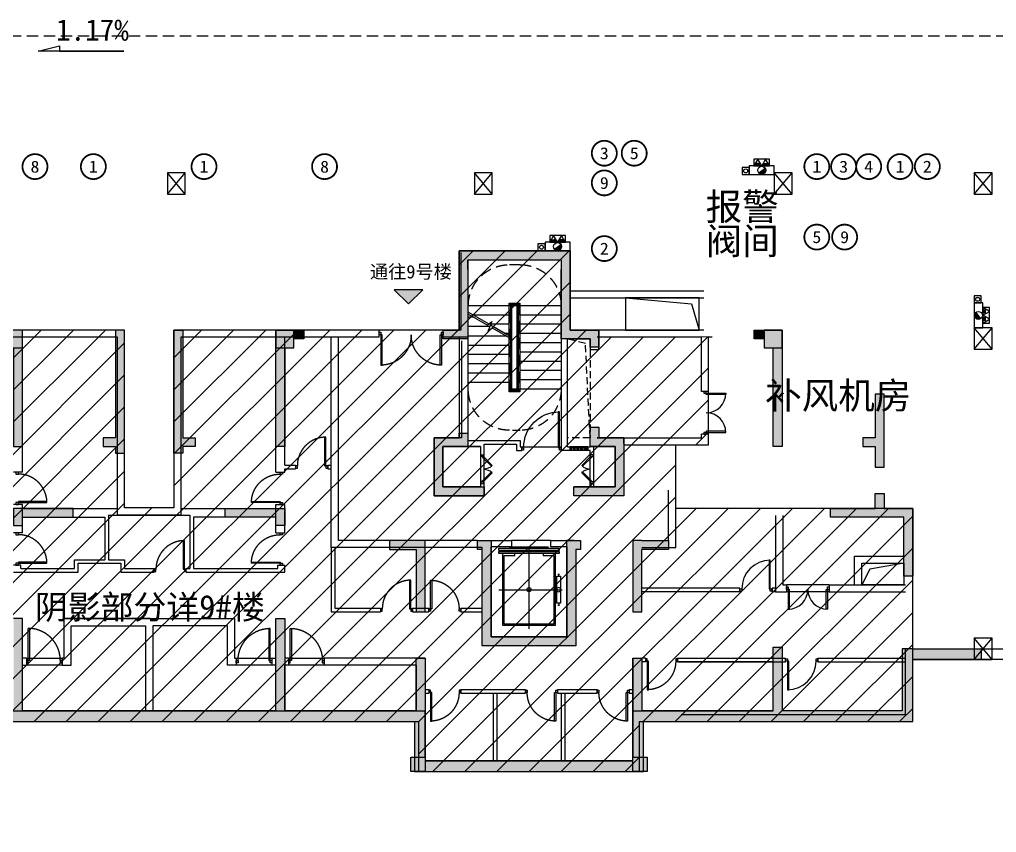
# Model space of a CAD drawing. Header units: millimetres. Extents: x -248992 to 1906102, y -24098 to 332602.
# Drawn here: x 812925 to 840292, y 91803 to 114595 of the extents above; entities that cross this region are included whole.
import ezdxf
from ezdxf.enums import TextEntityAlignment as Align
from ezdxf.xclip import XClip

# ---------------------------------------------------------------- set-up
doc = ezdxf.new("R2010")
doc.units = ezdxf.units.MM
doc.header["$LTSCALE"] = 100
doc.header["$XCLIPFRAME"] = 0
for name, pattern in [('A6-DK-B1F$0$HIDDEN2', [4.7625, 3.175, -1.5875]), ('XG-130-CORE-B1F$0$ACO-DASHED', [3, 2, -1]), ('XG-130-CORE-B1F$0$XG-14CORE-SF$0$X1-CORE-SF$0$HIDDEN2', [4.7625, 3.175, -1.5875])]:
    doc.linetypes.add(name, pattern=pattern)
for name, color, linetype in [('-ACO-TTLB', 153, 'Continuous'), ('9#-HW-B1F$0$S-HATCH-X', 251, 'Continuous'), ('A-HATCH', 251, 'Continuous'), ('A-ROOM-IDEN', 31, 'Continuous'), ('A-WIND-IDEN', 244, 'Continuous'), ('A6-DK-B1F$0$A-TRACK', 77, 'A6-DK-B1F$0$HIDDEN2'), ('A6-DK-BG-B1F$0$A-DRAIN', 152, 'Continuous'), ('A6-W-B1$0$S-WALL-S', 4, 'Continuous'), ('TP-DK-1(xhs)$0$P-J-DIM-L', 70, 'Continuous'), ('TP-DK-1(xhs)$0$P-X-L', 240, 'Continuous'), ('TP-DK-1(xhs)$0$P-X-M', 2, 'Continuous'), ('TP-DK-1(xhs)$0$P-X-X', 1, 'Continuous'), ('X9-B1F$0$A-CONC', 30, 'Continuous'), ('X9-B1F$0$A-DOOR', 190, 'Continuous'), ('X9-B1F$0$A-HOLE-FLOR', 242, 'Continuous'), ('X9-B1F$0$A-STAIR', 142, 'Continuous'), ('X9-B1F$0$A-WALL', 2, 'Continuous'), ('X9-B1F$0$xref(dwg引用图层)', 7, 'Continuous'), ('XA6-130-N-B1F$0$A-DOOR', 190, 'Continuous'), ('XA6-130-N-B1F$0$A-HOLE-FLOR', 242, 'Continuous'), ('XA6-130-N-B1F$0$A-STAIR', 142, 'Continuous'), ('XA6-130-N-B1F$0$A-WALL', 2, 'Continuous'), ('XG-130-CORE-B1F$0$A-DOOR', 190, 'Continuous'), ('XG-130-CORE-B1F$0$A-EVTR', 193, 'Continuous'), ('XG-130-CORE-B1F$0$A-HOLE-FLOR', 242, 'Continuous'), ('XG-130-CORE-B1F$0$A-SILL', 135, 'Continuous'), ('XG-130-CORE-B1F$0$A-STAIR', 142, 'Continuous'), ('XG-130-CORE-B1F$0$A-WALL', 2, 'Continuous'), ('XG-130-CORE-B1F$0$XG-14CORE-SF$0$A-STAIR', 142, 'Continuous'), ('XG-130-CORE-B1F$0$XG-14CORE-SF$0$X1-CORE-SF$0$A-INDEX', 134, 'Continuous'), ('XG-130-CORE-B1F$0$XG-14CORE-SF$0$X1-CORE-SF$0$A-RAIL', 55, 'Continuous'), ('XG-130-CORE-B1F$0$XG-14CORE-SF$0$X1-CORE-SF$0$A-STAIR', 142, 'Continuous'), ('XG-130-CORE-B1F$0$XU-3A-28F-SF$0$A-WIND', 126, 'Continuous'), ('xref(dwg引用图层)', 7, 'Continuous')]:
    doc.layers.add(name, color=color, linetype=linetype)
for name, color, linetype, plot in [('9#-HW-B1F$0$S-EDIT', 241, 'Continuous', False), ('A6-W-B1$0$S-EDIT', 241, 'Continuous', False), ('XG-130-CORE-B1F$0$XG-14CORE-SF$0$X1-CORE-SF$0$-ACO-PLTW', 220, 'XG-130-CORE-B1F$0$XG-14CORE-SF$0$X1-CORE-SF$0$HIDDEN2', False)]:
    doc.layers.add(name, color=color, linetype=linetype, plot=plot)
doc.layers.add('LVTRY', color=6, linetype='Continuous', lineweight=18)
doc.layers.add('PUB_TEXT', color=7, linetype='Continuous', lineweight=15)
doc.styles.add('-黑体', font='simhei.ttf')
doc.styles.add('A6-DK-BG-B1F$0$华文细黑', font='STXIHEI.TTF')
doc.styles.add('华文细黑', font='STXIHEI.TTF')

# ---------------------------------------------------------------- blocks, each defined once
blk = doc.blocks.new('*U160')
for p, q in [((-25, 0), (-25, 500)), ((25, 0), (25, 500))]:
    blk.add_line(p, q)
for points in [[(25, 500), (-25, 500), (-25, 450), (25, 450)], [(25, 500), (-25, 500), (-25, 450), (25, 450)], [(22, 497), (-22, 497), (-22, 453), (22, 453)], [(22, 497), (-22, 497), (-22, 453), (22, 453)], [(16, 395), (13, 395), (13, 399), (-16, 445), (-16, 450), (-13, 450), (-13, 446), (16, 400), (16, 395)], [(16, 295), (13, 295), (13, 299), (-16, 345), (-16, 350), (-13, 350), (-13, 346), (16, 300), (16, 295)], [(25, 0), (-25, 0), (-25, 50), (25, 50)], [(25, 0), (-25, 0), (-25, 50), (25, 50)], [(22, 3), (-22, 3), (-22, 47), (22, 47)], [(22, 3), (-22, 3), (-22, 47), (22, 47)], [(16, 195), (13, 195), (13, 199), (-16, 245), (-16, 250), (-13, 250), (-13, 246), (16, 200), (16, 195)], [(16, 95), (13, 95), (13, 99), (-16, 145), (-16, 150), (-13, 150), (-13, 146), (16, 100), (16, 95)]]:
    blk.add_lwpolyline(points, close=True)
blk = doc.blocks.new('*U161')
for points in [[(-1100, -35), (-1050, -35), (-1050, 35), (-1100, 35)], [(-50, -35), (0, -35), (0, 35), (-50, 35)], [(-85, -1035), (-85, -35), (-50, -35), (-50, -1035)]]:
    blk.add_lwpolyline(points, close=True)
blk.add_arc((-50, -35), 1000, 180, 270)
blk = doc.blocks.new('XG-130-CORE-B1F$0$DT-YL')
for p, q in [((13512, 6200), (12412, 6200)), ((12962, 3900), (12962, 6200)), ((12562, 5955), (12262, 5955)), ((12562, 6010), (12562, 5955)), ((13362, 5955), (13362, 6010)), ((13662, 5955), (13362, 5955)), ((12156, 5430), (12106, 5430)), ((12131, 5380), (12131, 5430)), ((13806, 5000), (12031, 5000)), ((12156, 4570), (12106, 4570)), ((12131, 4620), (12131, 4570))]:
    blk.add_line(p, q)
for points in [[(13806, 6100), (13806, 6160), (12118, 6160), (12118, 6100)], [(13806, 6010), (13806, 6070), (12118, 6070), (12118, 6010)], [(12081, 5380), (12081, 4620), (12181, 4620), (12181, 5380)]]:
    blk.add_lwpolyline(points, close=True)
for points in [[(12231, 6010), (12231, 4000), (13693, 4000), (13693, 6010)], [(12262, 5955), (12262, 4030), (13662, 4030), (13662, 5955)]]:
    blk.add_lwpolyline(points)
blk.add_circle((12131, 5000), 60)
at = {"extrusion": (0, 0, -1)}
blk.add_ellipse((12962, 5000), major_axis=(60.1, 0), ratio=0.918919, start_param=4.712389, end_param=10.995574, dxfattribs=at)
blk = doc.blocks.new('*U162')
at = {"linetype": 'ByBlock', "lineweight": -2}
for points in [[(322, 258), (75, 10), (50, 35), (297, 282)], [(478, 258), (725, 10), (750, 35), (503, 282)], [(0, 35), (50, 35), (50, -35), (0, -35)], [(800, 35), (750, 35), (750, -35), (800, -35)]]:
    blk.add_lwpolyline(points, close=True, dxfattribs=at)
for centre, start, end in [((50, 35), 0, 45), ((750, 35), 135, 180)]:
    blk.add_arc(centre, 350, start, end, dxfattribs=at)
blk = doc.blocks.new('XG-130-CORE-B1F')
at = {"const_width": 0.25}
blk.add_lwpolyline([(8240, 9020, 1), (8240, 9020, 1)], format="xyb", close=True, dxfattribs=at)
at = {"layer": 'XG-130-CORE-B1F$0$A-HOLE-FLOR', "linetype": 'XG-130-CORE-B1F$0$ACO-DASHED'}
blk.add_lwpolyline([(8940, 9270), (9570, 9270), (9570, 12040), (8940, 12040)], close=True, dxfattribs=at)
blk.add_lwpolyline([(8940, 9270), (9069, 11912), (9570, 12040)], dxfattribs=at)
at = {"layer": 'XG-130-CORE-B1F$0$A-SILL'}
for points in [[(9005, 9010), (9505, 9010)], [(9005, 8910), (9505, 8910)]]:
    blk.add_lwpolyline(points, dxfattribs=at)
at = {"layer": 'XG-130-CORE-B1F$0$A-STAIR'}
blk.add_lwpolyline([(10040, 6390), (11140, 6390)], dxfattribs=at)
at = {"layer": 'XG-130-CORE-B1F$0$A-WALL'}
for p, q in [((12360, 14260), (12360, 9190)), ((10900, 9190), (10900, 9010)), ((11000, 9090), (11000, 8910)), ((10850, 9010), (10850, 8910))]:
    blk.add_line(p, q, dxfattribs=at)
for points in [[(12360, 14260), (9750, 14260), (9750, 8990)], [(9570, 9010), (9570, 12040), (8940, 12040), (8940, 11740), (8690, 11740), (8690, 12290), (9500, 12290)], [(12540, 11989), (12540, 9270), (13310, 9270), (13310, 7640), (11910, 7640), (11910, 7990), (12010, 7990), (12010, 7890), (13060, 7890), (13060, 9020), (12010, 9020), (12010, 8790), (11910, 8790), (11910, 9090), (11000, 9090)], [(8840, 8790), (8940, 8790), (8940, 8910), (9005, 8910), (9005, 9010), (8940, 9010), (8940, 9570), (8690, 9570), (8690, 9270), (7990, 9270), (7990, 7640), (9390, 7640), (9390, 7890), (8940, 7890), (8940, 7990), (8840, 7990), (8840, 7890), (8240, 7890), (8240, 9020), (8840, 9020)], [(12360, 9190), (10900, 9190)], [(8840, 9020), (8840, 8910)], [(8840, 9020), (8840, 8790)], [(9570, 9010), (9505, 9010)], [(9505, 9010), (9505, 8910), (9750, 8910), (9750, 8990), (9750, 8990)], [(10900, 9010), (10850, 9010)], [(11000, 8910), (10850, 8910)], [(11710, 6390), (11140, 6390), (11140, 6210), (11710, 6210), (11710, 3690), (9590, 3690), (9590, 6210), (10040, 6210), (10040, 6390), (9590, 6390)]]:
    blk.add_lwpolyline(points, dxfattribs=at)
at = {"layer": 'XG-130-CORE-B1F$0$XG-14CORE-SF$0$A-STAIR'}
for p, q in [((8840, 8790), (8840, 7990)), ((8940, 7990), (8940, 8790)), ((11910, 7990), (11910, 8790)), ((12010, 8790), (12010, 7990))]:
    blk.add_line(p, q, dxfattribs=at)
blk.add_lwpolyline([(10850, 9010), (9750, 9010)], dxfattribs=at)
at = {"layer": 'XG-130-CORE-B1F$0$XG-14CORE-SF$0$X1-CORE-SF$0$-ACO-PLTW'}
blk.add_line((11180, 13020), (10930, 13020), dxfattribs=at)
blk.add_lwpolyline([(10930, 13020), (10930, 10580), (11180, 10580), (11180, 13020)], dxfattribs=at)
at = {"layer": 'XG-130-CORE-B1F$0$XG-14CORE-SF$0$X1-CORE-SF$0$A-INDEX'}
for points in [[(12360, 12742), (11815, 12428), (11692, 12530), (11808, 12250), (11685, 12352), (11130, 12032)], [(12360, 12800), (11774, 12462)], [(11731, 12437), (11130, 12090)]]:
    blk.add_lwpolyline(points, dxfattribs=at)
at = {"layer": 'XG-130-CORE-B1F$0$XG-14CORE-SF$0$X1-CORE-SF$0$A-RAIL'}
for points in [[(10905, 10555), (11205, 10555), (11205, 13045), (10905, 13045)], [(10955, 10605), (11155, 10605), (11155, 12995), (10955, 12995)]]:
    blk.add_lwpolyline(points, close=True, dxfattribs=at)
at = {"layer": 'XG-130-CORE-B1F$0$XG-14CORE-SF$0$X1-CORE-SF$0$A-STAIR'}
for p, q in [((9750, 12970), (10905, 12970)), ((10955, 12970), (11155, 12970)), ((10980, 10630), (10980, 12970)), ((11130, 10630), (11130, 12970)), ((11205, 12970), (12360, 12970)), ((9750, 12710), (10905, 12710)), ((10955, 12720), (10980, 12720)), ((11130, 12710), (11155, 12710)), ((11205, 12710), (12222, 12710)), ((12200, 12650), (12360, 12650)), ((9750, 12450), (10905, 12450)), ((10955, 12460), (10980, 12460)), ((11130, 12450), (11155, 12450)), ((11205, 12450), (11721, 12450)), ((11750, 12390), (12360, 12390)), ((9750, 12190), (10905, 12190)), ((10955, 12200), (10980, 12200)), ((11130, 12190), (11155, 12190)), ((11205, 12190), (11304, 12190)), ((11282, 12120), (12360, 12120)), ((9750, 11930), (10905, 11930)), ((10955, 11940), (10980, 11940)), ((11130, 11860), (11155, 11860)), ((11205, 11860), (12360, 11860)), ((9750, 11670), (10905, 11670)), ((10955, 11680), (10980, 11680)), ((11130, 11600), (11155, 11600)), ((11205, 11600), (12360, 11600)), ((9750, 11410), (10905, 11410)), ((10955, 11420), (10980, 11420)), ((11130, 11340), (11155, 11340)), ((11205, 11340), (12360, 11340)), ((9750, 11150), (10905, 11150)), ((10955, 11160), (10980, 11160)), ((11130, 11080), (11155, 11080)), ((11205, 11080), (12360, 11080)), ((9750, 10890), (10905, 10890)), ((10955, 10900), (10980, 10900)), ((11130, 10820), (11155, 10820)), ((11205, 10820), (12360, 10820)), ((9750, 10630), (10905, 10630)), ((10955, 10630), (11155, 10630))]:
    blk.add_line(p, q, dxfattribs=at)
at = {"layer": 'XG-130-CORE-B1F$0$XG-14CORE-SF$0$X1-CORE-SF$0$A-STAIR', "linetype": 'XG-130-CORE-B1F$0$XG-14CORE-SF$0$X1-CORE-SF$0$HIDDEN2'}
for points in [[(10900, 14120), (11200, 14120)], [(11110, 9480), (10900, 9480)]]:
    blk.add_lwpolyline(points, dxfattribs=at)
for centre, start, end in [((10900, 12970), 90, 180), ((11200, 12970), 0, 90), ((10900, 10630), 180, 270), ((11200, 10630), 270, 0)]:
    blk.add_arc(centre, 1150, start, end, dxfattribs=at)
at = {"layer": 'XG-130-CORE-B1F$0$A-DOOR'}
for name, p, rotation in [('*U161', (9750, 8960), 180), ('*U162', (11960, 7990), 90)]:
    blk.add_blockref(name, p, dxfattribs=dict(at, rotation=rotation))
at = {"layer": 'XG-130-CORE-B1F$0$A-DOOR', "xscale": -1, "rotation": 270}
blk.add_blockref('*U162', (8890, 7990), dxfattribs=at)
at = {"layer": 'XG-130-CORE-B1F$0$A-EVTR'}
blk.add_blockref('XG-130-CORE-B1F$0$DT-YL', (-2312, 10), dxfattribs=at)
at = {"layer": 'XG-130-CORE-B1F$0$XU-3A-28F-SF$0$A-WIND', "rotation": 90}
blk.add_blockref('*U160', (9505, 8960), dxfattribs=at)
blk = doc.blocks.new('*U140')
for points in [[(-850, 35), (-900, 35), (-900, -35), (-850, -35)], [(0, 35), (-50, 35), (-50, -35), (0, -35)], [(-815, -835), (-815, -35), (-850, -35), (-850, -835)]]:
    blk.add_lwpolyline(points, close=True)
blk.add_arc((-850, -35), 800, 270, 0)
blk = doc.blocks.new('*U142')
at = {"linetype": 'ByBlock', "lineweight": -2}
for points in [[(0, -35), (50, -35), (50, 35), (0, 35)], [(1750, -35), (1800, -35), (1800, 35), (1750, 35)], [(85, -885), (85, -35), (50, -35), (50, -885)], [(1715, -885), (1715, -35), (1750, -35), (1750, -885)]]:
    blk.add_lwpolyline(points, close=True, dxfattribs=at)
for centre, start, end in [((50, -35), 270, 0), ((1750, -35), 180, 270)]:
    blk.add_arc(centre, 850, start, end, dxfattribs=at)
blk = doc.blocks.new('*U134')
for points in [[(-850, 35), (-900, 35), (-900, -35), (-850, -35)], [(0, 35), (-50, 35), (-50, -35), (0, -35)], [(-815, -835), (-815, -35), (-850, -35), (-850, -835)]]:
    blk.add_lwpolyline(points, close=True)
blk.add_arc((-850, -35), 800, 270, 0)
blk = doc.blocks.new('*U141')
for points in [[(-900, 35), (-850, 35), (-850, -35), (-900, -35)], [(-50, 35), (0, 35), (0, -35), (-50, -35)], [(-85, -835), (-85, -35), (-50, -35), (-50, -835)]]:
    blk.add_lwpolyline(points, close=True)
blk.add_arc((-50, -35), 800, 180, 270)
blk = doc.blocks.new('*U143')
for points in [[(-85, 835), (-85, 35), (-50, 35), (-50, 835)], [(-900, -35), (-850, -35), (-850, 35), (-900, 35)], [(-50, -35), (0, -35), (0, 35), (-50, 35)]]:
    blk.add_lwpolyline(points, close=True)
blk.add_arc((-50, 35), 800, 90, 180)
blk = doc.blocks.new('*U144')
for points in [[(-85, 835), (-85, 35), (-50, 35), (-50, 835)], [(-900, -35), (-850, -35), (-850, 35), (-900, 35)], [(-50, -35), (0, -35), (0, 35), (-50, 35)]]:
    blk.add_lwpolyline(points, close=True)
blk.add_arc((-50, 35), 800, 90, 180)
blk = doc.blocks.new('*U135')
for points in [[(-900, 35), (-850, 35), (-850, -35), (-900, -35)], [(-50, 35), (0, 35), (0, -35), (-50, -35)], [(-85, -835), (-85, -35), (-50, -35), (-50, -835)]]:
    blk.add_lwpolyline(points, close=True)
blk.add_arc((-50, -35), 800, 180, 270)
blk = doc.blocks.new('*U137')
at = {"color": 0, "linetype": 'ByBlock', "lineweight": -2}
for points in [[(-85, 935), (-85, 35), (-50, 35), (-50, 935)], [(-1000, 35), (-950, 35), (-950, -35), (-1000, -35)], [(-50, 35), (0, 35), (0, -35), (-50, -35)]]:
    blk.add_lwpolyline(points, close=True, dxfattribs=at)
blk.add_arc((-50, 35), 900, 90, 180, dxfattribs=at)
blk = doc.blocks.new('*U138')
at = {"color": 0, "linetype": 'ByBlock', "lineweight": -2}
for points in [[(85, 935), (85, 35), (50, 35), (50, 935)], [(50, 35), (0, 35), (0, -35), (50, -35)], [(1000, 35), (950, 35), (950, -35), (1000, -35)]]:
    blk.add_lwpolyline(points, close=True, dxfattribs=at)
blk.add_arc((50, 35), 900, 360, 90, dxfattribs=at)
blk = doc.blocks.new('XA6-130-N-B1F')
at = {"layer": 'XA6-130-N-B1F$0$A-HOLE-FLOR'}
blk.add_lwpolyline([(36700, 13190), (34630, 13190), (34630, 12290), (36700, 12290)], close=True, dxfattribs=at)
blk.add_lwpolyline([(34630, 13190), (36485, 13024), (36700, 12290)], dxfattribs=at)
at = {"layer": 'XA6-130-N-B1F$0$A-STAIR'}
for points in [[(17850, 3090), (18850, 3090)], [(23730, 3090), (24730, 3090)], [(25190, 3090), (26190, 3090)], [(18850, 2890), (17850, 2890)], [(24730, 2890), (23730, 2890)], [(26190, 2890), (25190, 2890)]]:
    blk.add_lwpolyline(points, dxfattribs=at)
at = {"layer": 'XA6-130-N-B1F$0$A-WALL'}
for p, q in [((30220, 14260), (30220, 9200)), ((29970, 12090), (29970, 9270)), ((34590, 9270), (33840, 9270))]:
    blk.add_line(p, q, dxfattribs=at)
for points in [[(30020, 14460), (30020, 12290), (29530, 12290)], [(30220, 14260), (30220, 12090), (29530, 12090)], [(9500, 13190), (5880, 13190), (5880, 12090), (900, 12090), (900, 10290), (900, 10290), (900, 7090), (150, 7090), (150, 1610), (7740, 1610), (7740, 210), (13560, 210), (13560, 1610), (29020, 1610), (29020, 210), (34840, 210), (34840, 1610), (42480, 1610)], [(33080, 13390), (37030, 13390), (37030, 12290), (41880, 12290), (41880, 12290), (41880, 12290), (41880, 7290), (42680, 7290)], [(33080, 13190), (36830, 13190), (36830, 12090), (41680, 12090), (41680, 12090), (41680, 12090), (41680, 7090), (42480, 7090)], [(27730, 12290), (21980, 12290), (21980, 12290), (21980, 12290), (21980, 7300), (20600, 7300), (20600, 12290), (20600, 12290), (20600, 12290), (14850, 12290)], [(27730, 12090), (22180, 12090), (22180, 12090), (22180, 12090), (22180, 7100), (20400, 7100), (20400, 12090), (20400, 12090), (20400, 12090), (14850, 12090)], [(17740, 8300), (17740, 12090)], [(24840, 8300), (24840, 12090)], [(25090, 8500), (25090, 12090)], [(26390, 9200), (26390, 12090)], [(26390, 8500), (26390, 12090)], [(30480, 6390), (26590, 6390), (26590, 12090)], [(27730, 12090), (27730, 12290)], [(29530, 12090), (29530, 12290)], [(29970, 12090), (29970, 9270)], [(30220, 12090), (30220, 9200)], [(36830, 12290), (33840, 12290)], [(36830, 12290), (33840, 12290)], [(36830, 12090), (33840, 12090)], [(36830, 12090), (33840, 12090)], [(700, 10490), (700, 10490), (700, 7290), (-100, 7290), (-100, 1310), (7440, 1310), (7440, -90), (13860, -90), (13860, 1310), (28720, 1310), (28720, -90), (35140, -90), (35140, 1310), (42680, 1310)], [(34590, 9270), (37270, 9270), (37270, 9470), (37520, 9470), (37520, 9270), (37470, 9270), (37470, 9070), (34590, 9070)], [(29270, 9270), (29270, 7640), (30670, 7640), (30670, 7890)], [(29970, 9270), (29270, 9270)], [(33840, 9270), (34590, 9270), (34590, 7700)], [(33840, 9270), (34590, 9270), (34590, 7700)], [(34590, 6390), (34590, 9270), (33840, 9270)], [(33840, 9270), (34590, 9270), (34590, 6390), (37370, 6390), (37370, 6640)], [(34590, 9270), (34590, 6140), (34440, 6140), (34440, 7640)], [(30480, 6190), (26390, 6190), (26390, 9000)], [(30570, 9020), (29520, 9020), (29520, 7890), (30670, 7890)], [(33640, 9020), (34340, 9020), (34340, 7890), (33190, 7890)], [(25090, 8500), (25390, 8500)], [(25390, 8500), (25390, 8400)], [(26290, 8500), (26390, 8500)], [(26290, 8500), (26290, 8400)], [(17740, 8300), (17490, 8300)], [(24840, 8300), (25090, 8300)], [(25090, 8300), (25090, 8400)], [(25090, 8400), (25390, 8400)], [(26290, 8400), (26390, 8400)], [(34440, 7640), (33190, 7640), (33190, 7890)], [(17740, 7400), (17490, 7400)], [(17740, 6600), (17740, 7400)], [(24840, 6600), (24840, 7400)], [(24840, 7400), (25090, 7400)], [(25090, 6600), (25090, 7400)], [(17740, 7290), (20400, 7290)], [(22180, 7290), (24840, 7290)], [(17740, 7040), (20050, 7040)], [(20050, 7040), (20050, 5850)], [(20150, 7100), (22430, 7100)], [(20150, 7100), (20150, 5850)], [(22430, 7100), (22430, 5600)], [(24840, 7040), (22530, 7040), (22530, 5600)], [(17740, 6600), (17490, 6600)], [(24840, 6600), (25090, 6600)], [(30480, 6390), (30880, 6390)], [(33400, 6390), (32980, 6390)], [(26390, 6190), (26390, 4390), (27770, 4390)], [(26490, 6190), (26490, 4490), (27770, 4490)], [(33240, 6140), (33240, 3440), (30620, 3440), (30620, 6190), (30480, 6190)], [(32990, 6210), (32990, 3690), (30870, 3690), (30870, 6210)], [(17490, 5500), (19300, 5500), (19300, 5750), (20500, 5750), (20500, 5500), (21430, 5500)], [(17690, 5600), (19200, 5600), (19200, 5850), (20050, 5850)], [(20150, 5850), (20600, 5850), (20600, 5600), (21430, 5600)], [(17690, 5700), (17490, 5700)], [(17690, 5600), (17690, 5700)], [(21430, 5500), (21430, 5600)], [(21430, 5500), (21430, 5600)], [(22330, 5500), (25090, 5500), (25090, 5700)], [(22330, 5600), (22430, 5600)], [(22330, 5500), (22330, 5600)], [(22330, 5500), (22330, 5600)], [(22530, 5600), (24890, 5600), (24890, 5700)], [(24890, 5700), (25090, 5700)], [(36390, 3090), (36390, 4990), (36590, 4990)], [(36590, 4890), (36490, 4890), (36490, 3090)], [(38840, 1610), (38840, 4890), (37490, 4890)], [(27770, 4490), (27770, 4390)], [(28670, 4490), (29120, 4490)], [(28670, 4490), (28670, 4390)], [(28670, 4390), (29120, 4390)], [(29120, 4490), (29120, 4390)], [(30020, 4490), (30620, 4490)], [(30020, 4490), (30020, 4390)], [(30020, 4390), (30620, 4390)], [(21320, 4200), (18900, 4200), (18900, 3090), (18850, 3090), (18850, 2890), (19100, 2890), (19100, 4000), (21190, 4000)], [(18900, 4200), (23680, 4200), (23680, 3090), (23730, 3090), (23730, 2890), (23480, 2890), (23480, 4000), (21390, 4000)], [(21190, 4000), (21190, 1610)], [(21390, 4000), (21390, 1610)], [(17850, 3090), (17740, 3090)], [(17850, 3090), (17850, 2890)], [(24730, 3090), (24730, 2890)], [(24730, 3090), (24840, 3090)], [(25190, 3090), (25090, 3090)], [(25190, 3090), (25190, 2890)], [(29020, 3090), (26190, 3090)], [(26190, 3090), (26190, 2890)], [(29020, 3090), (29020, 1610)], [(35190, 3090), (34840, 3090), (34840, 1610)], [(35190, 3090), (35190, 2990)], [(36390, 3090), (36090, 3090)], [(36090, 3090), (36090, 2990)], [(38840, 3090), (36490, 3090)], [(17740, 1610), (17740, 2890)], [(17740, 2890), (17850, 2890)], [(24840, 2890), (24730, 2890)], [(24840, 1610), (24840, 2890)], [(25090, 1610), (25090, 2890)], [(25190, 2890), (25090, 2890)], [(28770, 2890), (26190, 2890)], [(28770, 2890), (28770, 1610)], [(35190, 2990), (35090, 2990), (35090, 1610)], [(38840, 2990), (36090, 2990)], [(29020, 2210), (29120, 2210)], [(29120, 2210), (29120, 2110)], [(30020, 2210), (31830, 2210)], [(30020, 2210), (30020, 2110)], [(31830, 2210), (31830, 2110)], [(32730, 2210), (33840, 2210)], [(32730, 2210), (32730, 2110)], [(33840, 2210), (33840, 2110)], [(34740, 2210), (34840, 2210)], [(34740, 2210), (34740, 2110)], [(34740, 2210), (34840, 2210)], [(34740, 2210), (34740, 2110)], [(29020, 2110), (29120, 2110)], [(30020, 2110), (31830, 2110)], [(30930, 2110), (30930, 210)], [(31030, 2110), (31030, 210)], [(32730, 2110), (33840, 2110)], [(32830, 2110), (32830, 210)], [(32930, 2110), (32930, 210)], [(34740, 2110), (34840, 2110)], [(34740, 2110), (34840, 2110)]]:
    blk.add_lwpolyline(points, dxfattribs=at)
at = {"layer": 'XA6-130-N-B1F$0$A-DOOR', "xscale": -1}
for name, p in [('*U142', (29530, 12190)), ('*U144', (29120, 4440)), ('*U138', (24730, 2990)), ('*U137', (25190, 2990)), ('*U135', (35190, 3040)), ('*U141', (29120, 2160)), ('*U134', (31830, 2160)), ('*U134', (33840, 2160))]:
    blk.add_blockref(name, p, dxfattribs=at)
at = {"layer": 'XA6-130-N-B1F$0$A-DOOR'}
for name, p in [('*U143', (26290, 8450)), ('*U144', (28670, 4440)), ('*U138', (17850, 2990))]:
    blk.add_blockref(name, p, dxfattribs=at)
for p, rotation in [((17590, 8300), 90), ((17590, 6600), 90), ((21430, 5550), 180)]:
    blk.add_blockref('*U140', p, dxfattribs=dict(at, rotation=rotation))
at = {"layer": 'XA6-130-N-B1F$0$A-DOOR', "xscale": -1, "rotation": 270}
for p in [(24990, 8300), (24990, 6600)]:
    blk.add_blockref('*U140', p, dxfattribs=at)
blk = doc.blocks.new('*U205')
at = {"color": 0, "linetype": 'ByBlock', "lineweight": -2}
for points in [[(50, -35), (0, -35), (0, 35), (50, 35)], [(900, -35), (850, -35), (850, 35), (900, 35)], [(85, -835), (85, -35), (50, -35), (50, -835)]]:
    blk.add_lwpolyline(points, close=True, dxfattribs=at)
blk.add_arc((50, -35), 800, 270, 0, dxfattribs=at)
blk = doc.blocks.new('*U206')
at = {"linetype": 'ByBlock', "lineweight": -2}
for points in [[(85, 585), (85, 35), (50, 35), (50, 585)], [(1115, 585), (1115, 35), (1150, 35), (1150, 585)], [(0, 35), (50, 35), (50, -35), (0, -35)], [(1150, 35), (1200, 35), (1200, -35), (1150, -35)]]:
    blk.add_lwpolyline(points, close=True, dxfattribs=at)
for centre, start, end in [((50, 35), 0, 90), ((1150, 35), 90, 180)]:
    blk.add_arc(centre, 550, start, end, dxfattribs=at)
blk = doc.blocks.new('*U203')
at = {"linetype": 'ByBlock', "lineweight": -2}
for points in [[(0, -35), (50, -35), (50, 35), (0, 35)], [(1150, -35), (1200, -35), (1200, 35), (1150, 35)], [(85, -585), (85, -35), (50, -35), (50, -585)], [(1115, -585), (1115, -35), (1150, -35), (1150, -585)]]:
    blk.add_lwpolyline(points, close=True, dxfattribs=at)
for centre, start, end in [((50, -35), 270, 0), ((1150, -35), 180, 270)]:
    blk.add_arc(centre, 550, start, end, dxfattribs=at)
blk = doc.blocks.new('*U204')
at = {"color": 0, "linetype": 'ByBlock', "lineweight": -2}
for points in [[(-85, 835), (-85, 35), (-50, 35), (-50, 835)], [(-900, 35), (-850, 35), (-850, -35), (-900, -35)], [(-50, 35), (0, 35), (0, -35), (-50, -35)]]:
    blk.add_lwpolyline(points, close=True, dxfattribs=at)
blk.add_arc((-50, 35), 800, 90, 180, dxfattribs=at)
blk = doc.blocks.new('X9-B1F')
at = {"layer": 'X9-B1F$0$A-CONC'}
for points in [[(36196, 1310), (42680, 1310), (42680, 3350)], [(36196, 1510), (42480, 1510), (42480, 3350)]]:
    blk.add_lwpolyline(points, dxfattribs=at)
at = {"layer": 'X9-B1F$0$A-HOLE-FLOR'}
blk.add_lwpolyline([(42430, 5150), (41250, 5150), (41250, 5750), (42430, 5750)], close=True, dxfattribs=at)
blk.add_lwpolyline([(42430, 5750), (41478, 5581), (41250, 5150)], dxfattribs=at)
at = {"layer": 'X9-B1F$0$A-STAIR'}
for points in [[(40340, 5150), (39140, 5150)], [(40340, 4950), (39140, 4950)]]:
    blk.add_lwpolyline(points, dxfattribs=at)
at = {"layer": 'X9-B1F$0$A-WALL'}
for points in [[(36760, 10570), (36760, 12090), (36282, 12090)], [(36960, 10570), (36960, 12100), (37060, 12100)], [(36960, 10570), (36760, 10570)], [(34590, 9070), (36960, 9070), (36960, 9370)], [(34590, 9270), (36760, 9270), (36760, 9370)], [(36960, 9370), (36760, 9370)], [(35090, 6390), (35840, 6390), (35840, 7800)], [(35090, 6190), (36040, 6190), (36040, 7600)], [(38840, 7090), (38840, 4950), (39140, 4950)], [(39040, 7090), (39040, 5150), (39140, 5150)], [(41050, 5150), (41050, 5950), (42430, 5950)], [(41250, 5150), (41250, 5750), (42430, 5750)], [(37840, 5050), (35090, 5050)], [(37840, 4950), (35090, 4950)], [(37840, 4950), (37840, 5050)], [(38840, 5050), (38740, 5050)], [(38740, 4950), (38740, 5050)], [(38840, 4950), (38740, 4950)], [(39140, 5150), (39140, 4950)], [(40340, 5150), (40340, 4950)], [(40340, 5150), (42480, 5150)], [(40340, 4950), (42480, 4950)], [(35190, 3090), (35090, 3090)], [(36090, 3090), (39120, 3090)], [(39120, 2990), (39120, 3090)], [(40020, 2990), (40020, 3090)], [(40020, 3090), (42480, 3090)], [(36090, 2990), (39120, 2990)], [(40020, 2990), (42480, 2990)]]:
    blk.add_lwpolyline(points, dxfattribs=at)
ref = blk.add_blockref('XA6-130-N-B1F', (0, 0))
XClip(ref).set_block_clipping_path([(36829.9999999999, 14900), (36829.9999999999, 12100), (36318.6239128392, 12100), (36329.9999999999, 9110), (34431.8439424955, 9110), (34431.8439424955, 7784.2190057501), (33190.0000000001, 7800.0000000003), (33170.0000028054, 3090), (38770.0000000001, 3090), (38770.0000000001, -1000), (-1000, -1000), (-1000, 7200), (453.9402266936, 7200), (900.0000000002, 7110), (3868.814346151, 7200), (3868.814346151, 9020.0000000001), (3650, 9020.0000000001), (3649.9999999999, 14900)])
at = {"layer": 'X9-B1F$0$A-DOOR'}
for name, p, rotation in [('*U203', (36860, 9370), 90), ('*U206', (40340, 5050), 180)]:
    blk.add_blockref(name, p, dxfattribs=dict(at, rotation=rotation))
for name, p in [('*U204', (38740, 5000)), ('*U205', (39120, 3040))]:
    blk.add_blockref(name, p, dxfattribs=at)
at = {"layer": 'X9-B1F$0$xref(dwg引用图层)', "xscale": -1}
blk.add_blockref('XG-130-CORE-B1F', (42580, 0), dxfattribs=at)
blk = doc.blocks.new('9#-HW-B1F')
at = {"layer": '9#-HW-B1F$0$S-HATCH-X'}
for points in [[(30220, 13990), (30220, 14260), (32830, 14260), (32830, 13990), (32830, 12040), (33640, 12040), (33640, 11810), (33890, 11810), (33890, 12290), (33080, 12290), (33080, 13990), (33080, 14510), (29970, 14510), (29970, 13990), (29970, 12290), (29530, 12290), (29530, 12040), (30220, 12040)], [(17740, 12290), (17240, 12290), (17240, 11790), (17740, 11790)], [(20600, 12290), (20350, 12290), (20350, 9270), (20000, 9270), (20000, 9020), (20350, 9020), (20350, 8840), (20600, 8840)], [(22230, 12290), (21980, 12290), (21980, 8840), (22230, 8840), (22230, 9020), (22580, 9020), (22580, 9270), (22230, 9270)], [(25340, 12290), (24840, 12290), (24840, 11790), (25340, 11790)], [(25620, 12290), (25340, 12290), (25340, 12040), (25620, 12040)], [(38520, 12290), (38240, 12290), (38240, 12040), (38520, 12040)], [(39020, 12290), (38520, 12290), (38520, 11790), (39020, 11790)], [(17740, 11790), (17490, 11790), (17490, 9020), (17740, 9020)], [(25090, 11790), (24840, 11790), (24840, 9020), (25090, 9020)], [(39020, 11790), (38770, 11790), (38770, 9020), (39020, 9020)], [(41880, 10490), (41630, 10490), (41630, 9270), (41280, 9270), (41280, 9020), (41630, 9020), (41630, 8440), (41880, 8440)], [(30670, 7890), (29520, 7890), (29520, 9020), (30220, 9020), (30220, 9400), (29970, 9400), (29970, 9270), (29270, 9270), (29270, 7640), (30670, 7640), (30670, 7710)], [(34590, 9270), (33890, 9270), (33890, 9570), (33640, 9570), (33640, 9020), (34340, 9020), (34340, 7890), (33190, 7890), (33190, 7710), (33190, 7640), (34590, 7640)], [(42680, 7290), (41880, 7290), (41880, 7710), (41630, 7710), (41630, 7290), (40380, 7290), (40380, 7110), (40380, 7040), (42430, 7040), (42430, 5390), (42680, 5390)], [(19160, 7290), (17490, 7290), (17490, 6810), (17740, 6810), (17740, 7040), (19160, 7040)], [(25090, 7290), (23420, 7290), (23420, 7040), (24840, 7040), (24840, 6810), (25090, 6810)], [(29020, 6390), (28770, 6390), (28020, 6390), (28020, 6140), (28770, 6140), (28770, 4390), (29020, 4390)], [(30870, 6390), (30490, 6390), (30490, 6140), (30620, 6140), (30620, 3440), (33240, 3440), (33240, 6140), (33370, 6140), (33370, 6390), (32990, 6390), (32990, 3690), (30870, 3690)], [(35840, 6390), (35090, 6390), (34840, 6390), (34840, 4390), (35090, 4390), (35090, 6140), (35840, 6140)], [(29020, 1610), (29020, 3090), (28770, 3090), (28770, 1610), (25090, 1610), (25090, 4200), (24840, 4200), (24840, 1610), (17740, 1610), (17740, 4200), (17490, 4200), (17490, 1610), (13810, 1610), (13810, 3090), (13560, 3090), (13560, 1610), (13560, 310), (13860, 310), (13860, 1310), (28720, 1310), (28720, 310), (29020, 310)], [(35140, 1310), (42680, 1310), (42680, 3050), (44594, 3050), (44594, 3350), (42680, 3350), (42380, 3350), (42380, 1610), (39020, 1610), (39020, 3400), (38770, 3400), (38770, 1610), (35090, 1610), (35090, 3090), (34840, 3090), (34840, 1610), (34840, 310), (35140, 310)], [(29020, 310), (28620, 310), (28620, -90), (29020, -90)], [(35240, 310), (34840, 310), (34840, -90), (35240, -90)], [(34840, 210), (29020, 210), (29020, -90), (34840, -90)]]:
    blk.add_hatch(color=256, dxfattribs=at).paths.add_polyline_path(points)
at = {"layer": '9#-HW-B1F$0$S-EDIT'}
for p, q in [((41630, 7290), (41630, 7710)), ((41630, 7710), (41880, 7710)), ((41880, 7710), (41880, 7290)), ((40380, 7110), (40380, 7290)), ((40380, 7290), (41630, 7290)), ((41880, 7290), (42680, 7290)), ((42680, 7290), (42680, 5390)), ((40380, 7040), (40380, 7110)), ((40380, 7110), (40380, 7110)), ((42430, 7040), (40380, 7040)), ((42430, 5390), (42430, 7040)), ((28770, 6390), (28020, 6390)), ((28020, 6390), (28020, 6140)), ((35090, 6390), (35840, 6390)), ((35840, 6390), (35840, 6140)), ((28020, 6140), (28770, 6140)), ((35840, 6140), (35090, 6140)), ((42680, 5390), (42430, 5390)), ((17740, 4200), (17490, 4200)), ((17740, 1610), (17740, 4200)), ((24840, 1610), (24840, 4200)), ((24840, 4200), (25090, 4200)), ((25090, 4200), (25090, 1610)), ((38770, 1610), (38770, 3400)), ((38770, 3400), (39020, 3400)), ((39020, 3400), (39020, 1610)), ((42680, 3350), (42380, 3350)), ((42380, 3350), (42380, 1610)), ((42680, 3350), (44594, 3350)), ((44594, 3350), (44594, 3050)), ((28770, 1610), (28770, 3090)), ((28770, 3090), (29020, 3090)), ((29020, 3090), (29020, 1610)), ((34840, 1610), (34840, 3090)), ((34840, 3090), (35090, 3090)), ((35090, 3090), (35090, 1610)), ((42680, 1310), (42680, 3090)), ((42680, 3050), (44594, 3050)), ((29020, 310), (29020, 1610)), ((34840, 1610), (34840, 310)), ((38770, 1610), (35090, 1610)), ((42380, 1610), (39020, 1610)), ((35140, 310), (35140, 1310)), ((35140, 1310), (42680, 1310)), ((34840, 210), (29020, 210)), ((29020, -90), (34840, -90))]:
    blk.add_line(p, q, dxfattribs=at)
for points in [[(29970, 13990), (29970, 14510), (33080, 14510), (33080, 13990)], [(30220, 13990), (30220, 14260), (32830, 14260), (32830, 13990)], [(30220, 13990), (30220, 12040), (29530, 12040), (29530, 12290), (29970, 12290), (29970, 13990)], [(33080, 13990), (33080, 12290), (33890, 12290), (33890, 11810), (33640, 11810), (33640, 12040), (32830, 12040), (32830, 13990)], [(17490, 11790), (17490, 9020), (17740, 9020), (17740, 12290), (16960, 12290), (16960, 12040), (17240, 12040)], [(25090, 11790), (25090, 9020), (24840, 9020), (24840, 12290), (25620, 12290), (25620, 12040), (25340, 12040)], [(38520, 12040), (38240, 12040), (38240, 12290), (39020, 12290), (39020, 9020), (38770, 9020), (38770, 11790)], [(28770, 6140), (28770, 4390), (29020, 4390), (29020, 6390), (28770, 6390)], [(35090, 6390), (35090, 6390), (34840, 6390), (34840, 4390), (35090, 4390), (35090, 6140)], [(24840, 1610), (17740, 1610)], [(28770, 1610), (25090, 1610)], [(13860, 310), (13860, 1310), (28720, 1310), (28720, 310)]]:
    blk.add_lwpolyline(points, dxfattribs=at)
for points in [[(17740, 12290), (17240, 12290), (17240, 11790), (17740, 11790)], [(20350, 9270), (20000, 9270), (20000, 9020), (20350, 9020), (20350, 8840), (20600, 8840), (20600, 12290), (20350, 12290)], [(22230, 9270), (22580, 9270), (22580, 9020), (22230, 9020), (22230, 8840), (21980, 8840), (21980, 12290), (22230, 12290)], [(25340, 12290), (24840, 12290), (24840, 11790), (25340, 11790)], [(39020, 12290), (38520, 12290), (38520, 11790), (39020, 11790)], [(41630, 9270), (41280, 9270), (41280, 9020), (41630, 9020), (41630, 8440), (41880, 8440), (41880, 10490), (41630, 10490)], [(29520, 7890), (30670, 7890), (30670, 7710), (30670, 7710), (30670, 7640), (29270, 7640), (29270, 9270), (29970, 9270), (29970, 9400), (30220, 9400), (30220, 9020), (29520, 9020)], [(34590, 9270), (34590, 7640), (33190, 7640), (33190, 7710), (33190, 7710), (33190, 7890), (34340, 7890), (34340, 9020), (33640, 9020), (33640, 9570), (33890, 9570), (33890, 9270)], [(17490, 6810), (17740, 6810), (17740, 7040), (19160, 7040), (19160, 7290), (19160, 7290), (19160, 7290), (17490, 7290)], [(25090, 6810), (24840, 6810), (24840, 7040), (23420, 7040), (23420, 7290), (23420, 7290), (23420, 7290), (25090, 7290)], [(32990, 6390), (33370, 6390), (33370, 6140), (33240, 6140), (33240, 3440), (30620, 3440), (30620, 6140), (30490, 6140), (30490, 6390), (30870, 6390), (30870, 3690), (32990, 3690)], [(28620, 310), (29020, 310), (29020, -90), (28620, -90)], [(34840, 310), (35240, 310), (35240, -90), (34840, -90)]]:
    blk.add_lwpolyline(points, close=True, dxfattribs=at)
blk = doc.blocks.new('9#-W-B1F')
at = {"color": 0, "linetype": 'ByBlock', "lineweight": -2}
for p, q in [((41630, 7290), (41630, 7710)), ((41630, 7710), (41880, 7710)), ((41880, 7710), (41880, 7290)), ((40380, 7110), (40380, 7290)), ((40380, 7290), (41630, 7290)), ((41880, 7290), (42680, 7290)), ((42680, 7290), (42680, 5390)), ((40380, 7040), (40380, 7110)), ((40380, 7110), (40380, 7110)), ((42430, 7040), (40380, 7040)), ((42430, 5390), (42430, 7040)), ((28770, 6390), (28020, 6390)), ((28020, 6390), (28020, 6140)), ((35090, 6390), (35840, 6390)), ((35840, 6390), (35840, 6140)), ((28020, 6140), (28770, 6140)), ((35840, 6140), (35090, 6140)), ((42680, 5390), (42430, 5390)), ((17740, 4200), (17490, 4200)), ((17740, 1610), (17740, 4200)), ((24840, 1610), (24840, 4200)), ((24840, 4200), (25090, 4200)), ((25090, 4200), (25090, 1610)), ((38770, 1610), (38770, 3400)), ((38770, 3400), (39020, 3400)), ((39020, 3400), (39020, 1610)), ((42680, 3350), (42380, 3350)), ((42380, 3350), (42380, 1610)), ((42680, 3350), (44594, 3350)), ((44594, 3350), (44594, 3050)), ((28770, 1610), (28770, 3090)), ((28770, 3090), (29020, 3090)), ((29020, 3090), (29020, 1610)), ((34840, 1610), (34840, 3090)), ((34840, 3090), (35090, 3090)), ((35090, 3090), (35090, 1610)), ((42680, 1310), (42680, 3090)), ((42680, 3050), (44594, 3050)), ((29020, 310), (29020, 1610)), ((34840, 1610), (34840, 310)), ((38770, 1610), (35090, 1610)), ((42380, 1610), (39020, 1610)), ((35140, 310), (35140, 1310)), ((35140, 1310), (42680, 1310)), ((34840, 210), (29020, 210)), ((29020, -90), (34840, -90))]:
    blk.add_line(p, q, dxfattribs=at)
for points in [[(29970, 13990), (29970, 14510), (33080, 14510), (33080, 13990)], [(30220, 13990), (30220, 14260), (32830, 14260), (32830, 13990)], [(30220, 13990), (30220, 12040), (29530, 12040), (29530, 12290), (29970, 12290), (29970, 13990)], [(33080, 13990), (33080, 12290), (33890, 12290), (33890, 11810), (33640, 11810), (33640, 12040), (32830, 12040), (32830, 13990)], [(17490, 11790), (17490, 9020), (17740, 9020), (17740, 12290), (16960, 12290), (16960, 12040), (17240, 12040)], [(25090, 11790), (25090, 9020), (24840, 9020), (24840, 12290), (25620, 12290), (25620, 12040), (25340, 12040)], [(38520, 12040), (38240, 12040), (38240, 12290), (39020, 12290), (39020, 9020), (38770, 9020), (38770, 11790)], [(28770, 6140), (28770, 4390), (29020, 4390), (29020, 6390), (28770, 6390)], [(35090, 6390), (35090, 6390), (34840, 6390), (34840, 4390), (35090, 4390), (35090, 6140)], [(24840, 1610), (17740, 1610)], [(28770, 1610), (25090, 1610)], [(13860, 310), (13860, 1310), (28720, 1310), (28720, 310)]]:
    blk.add_lwpolyline(points, dxfattribs=at)
for points in [[(17740, 12290), (17240, 12290), (17240, 11790), (17740, 11790)], [(20350, 9270), (20000, 9270), (20000, 9020), (20350, 9020), (20350, 8840), (20600, 8840), (20600, 12290), (20350, 12290)], [(22230, 9270), (22580, 9270), (22580, 9020), (22230, 9020), (22230, 8840), (21980, 8840), (21980, 12290), (22230, 12290)], [(25340, 12290), (24840, 12290), (24840, 11790), (25340, 11790)], [(39020, 12290), (38520, 12290), (38520, 11790), (39020, 11790)], [(41630, 9270), (41280, 9270), (41280, 9020), (41630, 9020), (41630, 8440), (41880, 8440), (41880, 10490), (41630, 10490)], [(29520, 7890), (30670, 7890), (30670, 7710), (30670, 7710), (30670, 7640), (29270, 7640), (29270, 9270), (29970, 9270), (29970, 9400), (30220, 9400), (30220, 9020), (29520, 9020)], [(34590, 9270), (34590, 7640), (33190, 7640), (33190, 7710), (33190, 7710), (33190, 7890), (34340, 7890), (34340, 9020), (33640, 9020), (33640, 9570), (33890, 9570), (33890, 9270)], [(17490, 6810), (17740, 6810), (17740, 7040), (19160, 7040), (19160, 7290), (19160, 7290), (19160, 7290), (17490, 7290)], [(25090, 6810), (24840, 6810), (24840, 7040), (23420, 7040), (23420, 7290), (23420, 7290), (23420, 7290), (25090, 7290)], [(32990, 6390), (33370, 6390), (33370, 6140), (33240, 6140), (33240, 3440), (30620, 3440), (30620, 6140), (30490, 6140), (30490, 6390), (30870, 6390), (30870, 3690), (32990, 3690)], [(28620, 310), (29020, 310), (29020, -90), (28620, -90)], [(34840, 310), (35240, 310), (35240, -90), (34840, -90)]]:
    blk.add_lwpolyline(points, close=True, dxfattribs=at)
blk = doc.blocks.new('BF1')
at = {"layer": 'xref(dwg引用图层)'}
for name in ['9#-HW-B1F', '9#-W-B1F']:
    blk.add_blockref(name, (53050, 93600), dxfattribs=at)
blk = doc.blocks.new('TP-DK-1(xhs)$0$PG01.1')
at = {"color": 1}
for p, q in [((108, 187), (0, 0)), ((80, 72), (66, 58)), ((89, 72), (66, 48)), ((99, 72), (66, 39)), ((109, 72), (66, 29)), ((118, 72), (66, 20)), ((128, 72), (66, 10)), ((138, 72), (66, 0)), ((147, 72), (76, 0)), ((150, 65), (85, 0)), ((150, 56), (94, 0)), ((150, 46), (104, 0)), ((216, 0), (108, 187)), ((150, 36), (114, 0)), ((150, 27), (123, 0)), ((150, 17), (133, 0)), ((150, 8), (142, 0)), ((324, 187), (216, 0)), ((296, 72), (282, 58)), ((305, 72), (282, 48)), ((315, 72), (282, 39)), ((325, 72), (282, 29)), ((334, 72), (282, 20)), ((344, 72), (282, 10)), ((354, 72), (282, 0)), ((363, 72), (292, 0)), ((366, 65), (301, 0)), ((366, 56), (310, 0)), ((366, 46), (320, 0)), ((432, 0), (324, 187)), ((366, 36), (330, 0)), ((366, 27), (339, 0)), ((366, 17), (349, 0)), ((366, 8), (358, 0))]:
    blk.add_line(p, q, dxfattribs=at)
at = {"color": 2}
for p, q in [((0, 0), (216, 0)), ((216, 0), (432, 0))]:
    blk.add_line(p, q, dxfattribs=at)
at = {"color": 1}
for points in [[(0, 0), (436, 0), (436, 190), (0, 190)], [(66, 72), (150, 72), (150, 0), (66, 0)], [(282, 72), (366, 72), (366, 0), (282, 0)]]:
    blk.add_lwpolyline(points, close=True, dxfattribs=at)
blk = doc.blocks.new('TP-DK-1(xhs)$0$PG02.4')
blk.add_hatch(color=1).paths.add_polyline_path([(265, 48, 0.699012), (461, 120, 0.141488), (444, 179)])
at = {"color": 1}
blk.add_line((265, 48), (444, 179), dxfattribs=at)
blk.add_lwpolyline([(0, 0), (700, 0), (700, 240), (0, 240)], close=True, dxfattribs=at)
blk.add_circle((350, 120), 111, dxfattribs=at)
blk = doc.blocks.new('TP-DK-1(xhs)')
at = {"layer": 'TP-DK-1(xhs)$0$P-J-DIM-L', "color": 8, "true_color": 0x808080}
for points in [[(91150, 110250), (91150, 110450), (90950, 110450), (90950, 110250)], [(85430, 108110), (85430, 108310), (85230, 108310), (85230, 108110)], [(97450, 106650), (97650, 106650), (97650, 106850), (97450, 106850)]]:
    blk.add_lwpolyline(points, close=True, dxfattribs=at)
at = {"layer": 'TP-DK-1(xhs)$0$P-X-L'}
for centre in [(91050, 110350), (85330, 108210), (97550, 106750)]:
    blk.add_circle(centre, 55, dxfattribs=at)
at = {"layer": 'TP-DK-1(xhs)$0$P-X-M', "extrusion": (0, 0, -1), "xscale": -1, "zscale": -1}
for p in [(-91282, 110490), (-85562, 108350)]:
    blk.add_blockref('TP-DK-1(xhs)$0$PG01.1', p, dxfattribs=at)
at = {"layer": 'TP-DK-1(xhs)$0$P-X-M', "extrusion": (0, 0, -1), "xscale": -1, "zscale": -1, "rotation": 90}
blk.add_blockref('TP-DK-1(xhs)$0$PG01.1', (-97690, 106518), dxfattribs=at)
at = {"layer": 'TP-DK-1(xhs)$0$P-X-X'}
for p in [(91150, 110250), (85430, 108110)]:
    blk.add_blockref('TP-DK-1(xhs)$0$PG02.4', p, dxfattribs=at)
at = {"layer": 'TP-DK-1(xhs)$0$P-X-X', "rotation": 270}
blk.add_blockref('TP-DK-1(xhs)$0$PG02.4', (97450, 106650), dxfattribs=at)
blk = doc.blocks.new('A6-W-B1$0$Z-2')
at = {"layer": 'A6-W-B1$0$S-EDIT'}
for p, q in [((72869, 44139), (73369, 43539)), ((73369, 44139), (72869, 43539))]:
    blk.add_line(p, q, dxfattribs=at)
at = {"layer": 'A6-W-B1$0$S-WALL-S', "color": 0, "linetype": 'ByBlock', "lineweight": -2}
blk.add_lwpolyline([(73369, 44139), (72869, 44139), (72869, 43539), (73369, 43539), (73369, 44139)], dxfattribs=at)
blk = doc.blocks.new('A6-W-B1', base_point=(85957, 40190))
at = {"layer": 'A6-W-B1$0$S-WALL-S'}
blk.add_lwpolyline([(222757, 98820), (208407, 98820), (208407, 136840), (181687, 136840), (181687, 137140), (208707, 137140), (208707, 99120), (223057, 99120), (223057, 82600), (227057, 82600), (227057, 82250), (222707, 82250), (222707, 98820)], dxfattribs=at)
at = {"layer": 'A6-W-B1$0$S-WALL-S', "rotation": 180}
for p in [(234177, 194029), (242777, 194029), (251177, 194029), (256777, 194029), (256777, 189679), (256777, 180979)]:
    blk.add_blockref('A6-W-B1$0$Z-2', p, dxfattribs=at)
blk = doc.blocks.new('A6-DK-BG-B1F$0$A-DRAIN-INDEX')
blk.add_lwpolyline([(300, 0), (0, 0), (-300, 0), (-500, 0), (-300, 50), (-300, 0)], close=True)
at = {"style": 'A6-DK-BG-B1F$0$华文细黑'}
blk.add_attdef('坡度', text='', height=250, dxfattribs=at).set_placement((0, 100), align=Align.CENTER)
blk = doc.blocks.new('A6-DK-BG-B1F')
at = {"layer": 'A6-DK-BG-B1F$0$A-DRAIN'}
ref = blk.add_blockref('A6-DK-BG-B1F$0$A-DRAIN-INDEX', (72726, 113703), dxfattribs=dict(at, xscale=3, yscale=3, zscale=3))
ref.add_attrib('坡度', '1.17%', dxfattribs={"layer": '0', "height": 600, "style": 'A6-DK-BG-B1F$0$华文细黑'}).set_placement((72750, 114003), align=Align.CENTER)
blk = doc.blocks.new('A6-DK-B1F$0$gsethsergtyf')
at = {"layer": 'A6-DK-B1F$0$A-TRACK'}
blk.add_line((125050, 114125, 0), (47550, 114125, 0), dxfattribs=at)
blk = doc.blocks.new('dttc')
at = {"layer": 'A-HATCH'}
h = blk.add_hatch(dxfattribs=at)
h.set_pattern_fill('ANSI31', color=256, scale=200)
h.paths.add_polyline_path([(52950, 94910), (60590, 94910), (60590, 93510), (66800, 93510), (66800, 94910), (81880, 94910), (81880, 93510), (88080, 93510), (88080, 94910), (95730, 94910), (95730, 100890), (89090, 100890), (89090, 102670), (90010, 102670), (90010, 105700), (86940, 105690), (86940, 105890), (86130, 105890), (86130, 108110), (83020, 108110), (83020, 105890), (75030, 105890), (75030, 100900), (73650, 100900), (73650, 105890), (65660, 105890), (65660, 108110), (62550, 108110), (62550, 106990), (58730, 106990), (58730, 105890), (56610, 105890), (56610, 100890), (52950, 100890)])
blk.add_lwpolyline([(66800, 94910), (81880, 94910), (81880, 93510), (88080, 93510), (88080, 94910), (95730, 94910), (95730, 100890), (89090, 100890), (89090, 102670), (90010, 102670), (90010, 105700), (86940, 105690), (86940, 105890), (86130, 105890), (86130, 108110), (83020, 108110), (83020, 105890), (75030, 105890), (75030, 100900), (73650, 100900), (73650, 105890), (65660, 105890)], dxfattribs=at)
at = {"layer": 'A-WIND-IDEN', "style": '华文细黑'}
blk.add_text('阴影部分详9#楼', height=675, dxfattribs=at).set_placement((74357, 97785), align=Align.CENTER)

msp = doc.modelspace()

# ---------------------------------------------------------------- hatches: boundary and pattern name
at = {"layer": 'A-HATCH'}
h = msp.add_hatch(color=256, dxfattribs=at)
h.dxf.hatch_style = 1
h.paths.add_polyline_path([(823423.5, 107019.3), (823823.5, 106619.3), (824223.5, 107019.3)])

# ---------------------------------------------------------------- linework, layer by layer
at = {"layer": 'A-WIND-IDEN'}
msp.add_lwpolyline([(823423.5, 107019.3), (823823.5, 106619.3), (824223.5, 107019.3)], close=True, dxfattribs=at)
at = {"layer": 'LVTRY', "color": 6, "const_width": 50}
for points in [[(829656.8, 110846.3, 1), (828956.8, 110846.3, 1)], [(830494.5, 110846.3, 1), (829794.5, 110846.3, 1)], [(813706.9, 110471.2, 1), (813006.9, 110471.2, 1)], [(815342.6, 110471.2, 1), (814642.6, 110471.2, 1)], [(818442.6, 110471.2, 1), (817742.6, 110471.2, 1)], [(821819.7, 110471.2, 1), (821119.7, 110471.2, 1)], [(835609.6, 110471.2, 1), (834909.6, 110471.2, 1)], [(836360.8, 110471.2, 1), (835660.8, 110471.2, 1)], [(837063.6, 110471.2, 1), (836363.6, 110471.2, 1)], [(837942.6, 110471.2, 1), (837242.6, 110471.2, 1)], [(838705.7, 110471.2, 1), (838005.7, 110471.2, 1)], [(829656.8, 110014, 1), (828956.8, 110014, 1)], [(835609.6, 108495.5, 1), (834909.6, 108495.5, 1)], [(836388.8, 108495.5, 1), (835688.8, 108495.5, 1)], [(829656.8, 108172.8, 1), (828956.8, 108172.8, 1)]]:
    msp.add_lwpolyline(points, format="xyb", close=True, dxfattribs=at)

# ---------------------------------------------------------------- block references
at = {"layer": '-ACO-TTLB'}
for name in ['BF1', 'dttc']:
    msp.add_blockref(name, (742216.9, 0), dxfattribs=at)
msp.add_blockref('A6-DK-B1F$0$gsethsergtyf', (742216.9, 0))
at = {"layer": 'xref(dwg引用图层)'}
for name, p in [('A6-W-B1', (742216.9, 0)), ('TP-DK-1(xhs)', (742216.9, 0)), ('A6-DK-BG-B1F', (742216.9, 0)), ('X9-B1F', (795266.9, 93600))]:
    msp.add_blockref(name, p, dxfattribs=at)

# ---------------------------------------------------------------- texts
at = {"layer": 'A-ROOM-IDEN', "style": '华文细黑'}
for s, height, p in [('报警', 750, (833169.6, 108971.7)), ('阀间', 750, (833169.6, 108008.7)), ('通往9号楼', 375, (823888.6, 107336.7)), ('补风机房', 750, (835859.7, 103676.8))]:
    msp.add_text(s, height=height, dxfattribs=at).set_placement(p, align=Align.CENTER)
at = {"layer": 'PUB_TEXT', "color": 6, "style": '-黑体'}
for s, width, p, p2 in [('3', 1.032317, (829182.4, 110677.1), (829431.1, 110677.1)), ('5', 1.048503, (830018.2, 110678.6), (830270.8, 110678.6)), ('8', 1.032317, (813232.5, 110302), (813481.2, 110302)), ('1', 1.065055, (814864.3, 110304.9), (815120.9, 110304.9)), ('1', 1.065055, (817964.3, 110304.9), (818220.9, 110304.9)), ('8', 1.032317, (821345.4, 110302), (821594.1, 110302)), ('1', 1.065055, (835131.3, 110304.9), (835387.8, 110304.9)), ('3', 1.032317, (835886.4, 110302), (836135.1, 110302)), ('4', 1.048503, (836587.3, 110303.4), (836839.9, 110303.4)), ('1', 1.065055, (837464.3, 110304.9), (837720.9, 110304.9)), ('2', 1.048503, (838229.5, 110303.4), (838482, 110303.4)), ('9', 1.032317, (829182.4, 109844.8), (829431.1, 109844.8)), ('5', 1.048503, (835133.3, 108327.7), (835385.9, 108327.7)), ('9', 1.032317, (835914.5, 108326.3), (836163.1, 108326.3)), ('2', 1.032317, (829182.4, 108003.6), (829431.1, 108003.6))]:
    msp.add_text(s, height=335, dxfattribs=dict(at, width=width)).set_placement(p, p2, align=Align.FIT)

doc.saveas('drawing.dxf')
